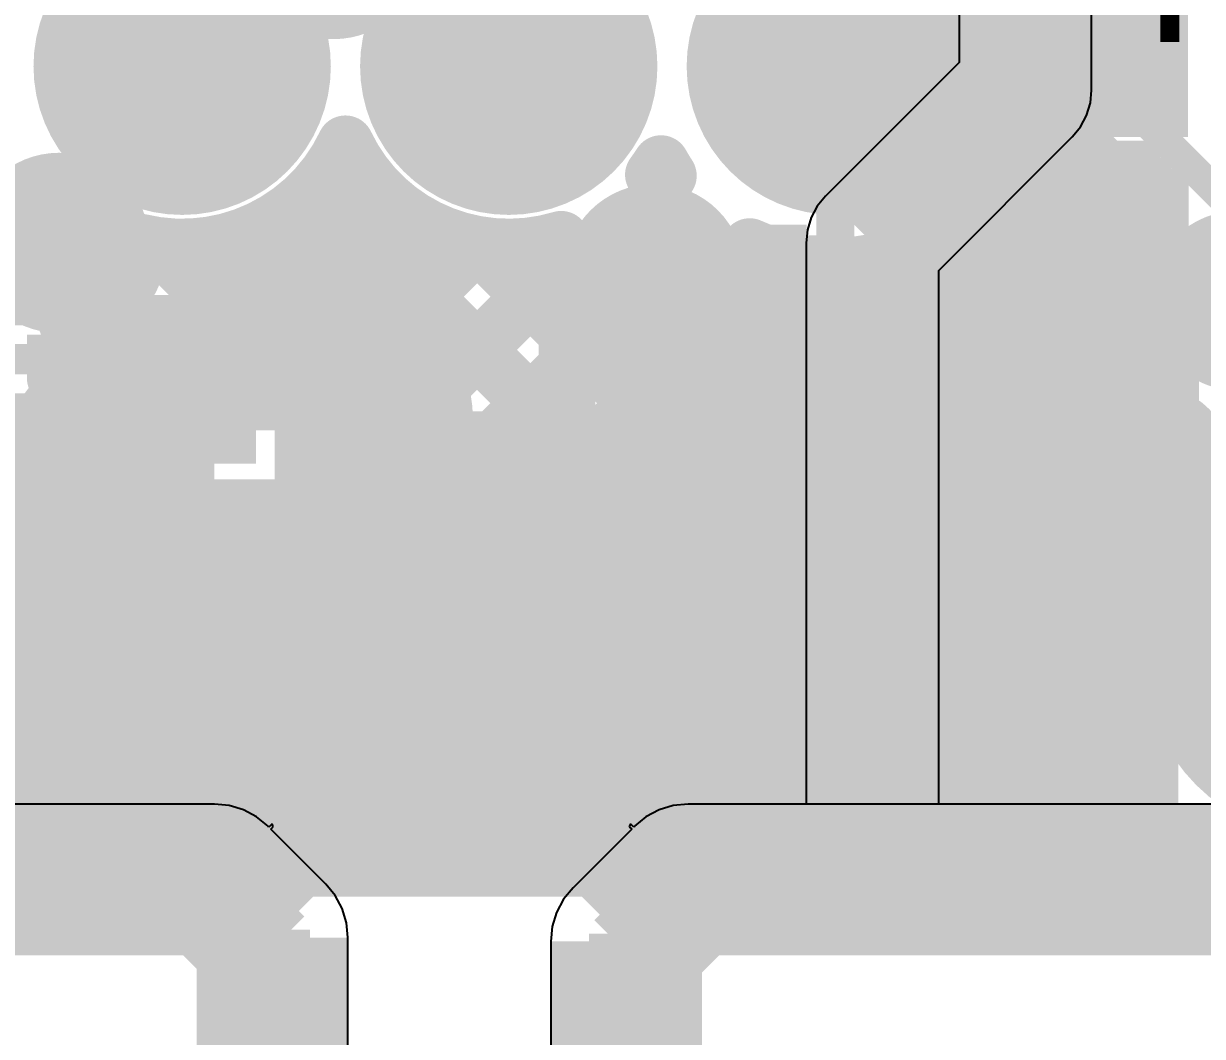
# Model space of a CAD drawing. Header units: millimetres. Extents: x 1.69 to 2.7, y 2.72 to 5.58.
# Drawn here: x 2.1708 to 2.4834, y 3.4948 to 3.7635 of the extents above; entities that cross this region are included whole.
import ezdxf

# ---------------------------------------------------------------- set-up
doc = ezdxf.new("R2010")
doc.units = ezdxf.units.MM
doc.header["$MEASUREMENT"] = 0
for name, color, linetype in [('BottomLayer', 5, 'Continuous'), ('BottomOverlay', 54, 'Continuous'), ('BottomPaste', 16, 'Continuous'), ('BottomSolder', 6, 'Continuous'), ('InternalPlane1', 76, 'Continuous'), ('InternalPlane2', 16, 'Continuous'), ('Mechanical2', 216, 'Continuous'), ('MultiLayer', 9, 'Continuous'), ('PadHoleLayer', 156, 'Continuous'), ('TopLayer', 1, 'Continuous'), ('TopOverlay', 2, 'Continuous'), ('TopPaste', 8, 'Continuous'), ('TopSolder', 216, 'Continuous'), ('ViaHoleLayer', 16, 'Continuous')]:
    doc.layers.add(name, color=color, linetype=linetype)

# ---------------------------------------------------------------- blocks, each defined once
blk = doc.blocks.new('HTP_CON_M411H_B_15')
at = {"layer": 'BottomLayer', "const_width": 0.035433}
for points in [[(-0.0610235, -0.003937, 1), (-0.0255905, -0.003937, 1)], [(0.0255907, -0.003937, 1), (0.0610237, -0.003937, 1)], [(0.1122048, -0.003937, 1), (0.1476378, -0.003937, 1)]]:
    blk.add_lwpolyline(points, format="xyb", close=True, dxfattribs=at)
at = {"layer": 'BottomLayer'}
blk.add_solid([(0.2194882, 0.0265748), (0.1742126, 0.0265748), (0.2194882, -0.0187008), (0.1742126, -0.0187008)], dxfattribs=at)
at = {"layer": 'BottomOverlay', "const_width": 0.005}
blk.add_lwpolyline([(-0.281, -0.0979999), (0.2810001, -0.0979999)], dxfattribs=at)
at = {"layer": 'BottomPaste'}
blk.add_solid([(0.2194882, 0.0265748), (0.1742126, 0.0265748), (0.2194882, -0.0187008), (0.1742126, -0.0187008)], dxfattribs=at)
at = {"layer": 'BottomSolder', "const_width": 0.039433}
for points in [[(-0.0630235, -0.003937, 1), (-0.0235905, -0.003937, 1)], [(0.0235907, -0.003937, 1), (0.0630237, -0.003937, 1)], [(0.1102048, -0.003937, 1), (0.1496378, -0.003937, 1)]]:
    blk.add_lwpolyline(points, format="xyb", close=True, dxfattribs=at)
at = {"layer": 'BottomSolder'}
blk.add_solid([(0.2234882, 0.0305748), (0.1702126, 0.0305748), (0.2234882, -0.0227008), (0.1702126, -0.0227008)], dxfattribs=at)
at = {"layer": 'InternalPlane1', "const_width": 0.0357165}
for points in [[(-0.0611653, -0.003937, 1), (-0.0254487, -0.003937, 1)], [(0.0254489, -0.003937, 1), (0.0611655, -0.003937, 1)], [(0.112063, -0.003937, 1), (0.1477796, -0.003937, 1)]]:
    blk.add_lwpolyline(points, format="xyb", close=True, dxfattribs=at)
at = {"layer": 'InternalPlane2', "const_width": 0.0357165}
for points in [[(-0.0611653, -0.003937, 1), (-0.0254487, -0.003937, 1)], [(0.0254489, -0.003937, 1), (0.0611655, -0.003937, 1)]]:
    blk.add_lwpolyline(points, format="xyb", close=True, dxfattribs=at)
at = {"layer": 'MultiLayer', "const_width": 0.035433}
for points in [[(-0.0610235, -0.003937, 1), (-0.0255905, -0.003937, 1)], [(0.0255907, -0.003937, 1), (0.0610237, -0.003937, 1)], [(0.1122048, -0.003937, 1), (0.1476378, -0.003937, 1)]]:
    blk.add_lwpolyline(points, format="xyb", close=True, dxfattribs=at)
at = {"layer": 'PadHoleLayer', "const_width": 0.0177165}
for points in [[(-0.0521653, -0.003937, 1), (-0.0344487, -0.003937, 1)], [(0.0344489, -0.003937, 1), (0.0521655, -0.003937, 1)], [(0.121063, -0.003937, 1), (0.1387796, -0.003937, 1)]]:
    blk.add_lwpolyline(points, format="xyb", close=True, dxfattribs=at)
at = {"layer": 'TopLayer', "const_width": 0.035433}
for points in [[(-0.0610235, -0.003937, 1), (-0.0255905, -0.003937, 1)], [(0.0255907, -0.003937, 1), (0.0610237, -0.003937, 1)], [(0.1122048, -0.003937, 1), (0.1476378, -0.003937, 1)]]:
    blk.add_lwpolyline(points, format="xyb", close=True, dxfattribs=at)
at = {"layer": 'TopSolder', "const_width": 0.039433}
for points in [[(-0.0630235, -0.003937, 1), (-0.0235905, -0.003937, 1)], [(0.0235907, -0.003937, 1), (0.0630237, -0.003937, 1)], [(0.1102048, -0.003937, 1), (0.1496378, -0.003937, 1)]]:
    blk.add_lwpolyline(points, format="xyb", close=True, dxfattribs=at)
blk = doc.blocks.new('20_P___FPC_74')
at = {"layer": 'TopLayer'}
for points in [[(-0.1801181, -0.0492126), (-0.1801181, 0.0492126), (-0.1938975, -0.0492126), (-0.1938975, 0.0492126)], [(-0.1604331, -0.0492126), (-0.1604331, 0.0492126), (-0.1742125, -0.0492126), (-0.1742125, 0.0492126)], [(-0.1407481, -0.0492126), (-0.1407481, 0.0492126), (-0.1545275, -0.0492126), (-0.1545275, 0.0492126)], [(-0.1210631, -0.0492126), (-0.1210631, 0.0492126), (-0.1348425, -0.0492126), (-0.1348425, 0.0492126)], [(-0.101378, -0.0492126), (-0.101378, 0.0492126), (-0.1151574, -0.0492126), (-0.1151574, 0.0492126)], [(-0.081693, -0.0492126), (-0.081693, 0.0492126), (-0.0954724, -0.0492126), (-0.0954724, 0.0492126)], [(-0.0620079, -0.0492126), (-0.0620079, 0.0492126), (-0.0757873, -0.0492126), (-0.0757873, 0.0492126)], [(-0.0423229, -0.0492126), (-0.0423229, 0.0492126), (-0.0561023, -0.0492126), (-0.0561023, 0.0492126)], [(-0.0226379, -0.0492126), (-0.0226379, 0.0492126), (-0.0364173, -0.0492126), (-0.0364173, 0.0492126)], [(-0.0029528, -0.0492126), (-0.0029528, 0.0492126), (-0.0167322, -0.0492126), (-0.0167322, 0.0492126)], [(0.0167322, -0.0492126), (0.0167322, 0.0492126), (0.0029528, -0.0492126), (0.0029528, 0.0492126)], [(0.0364173, -0.0492126), (0.0364173, 0.0492126), (0.0226379, -0.0492126), (0.0226379, 0.0492126)], [(0.0561023, -0.0492126), (0.0561023, 0.0492126), (0.0423229, -0.0492126), (0.0423229, 0.0492126)], [(0.0757873, -0.0492126), (0.0757873, 0.0492126), (0.0620079, -0.0492126), (0.0620079, 0.0492126)], [(0.0954724, -0.0492126), (0.0954724, 0.0492126), (0.081693, -0.0492126), (0.081693, 0.0492126)], [(0.1151574, -0.0492126), (0.1151574, 0.0492126), (0.101378, -0.0492126), (0.101378, 0.0492126)], [(0.1348425, -0.0492126), (0.1348425, 0.0492126), (0.1210631, -0.0492126), (0.1210631, 0.0492126)], [(0.1545275, -0.0492126), (0.1545275, 0.0492126), (0.1407481, -0.0492126), (0.1407481, 0.0492126)], [(0.1742125, -0.0492126), (0.1742125, 0.0492126), (0.1604331, -0.0492126), (0.1604331, 0.0492126)], [(0.1938975, -0.0492126), (0.1938975, 0.0492126), (0.1801181, -0.0492126), (0.1801181, 0.0492126)]]:
    blk.add_solid(points, dxfattribs=at)
at = {"layer": 'TopOverlay', "const_width": 0.005}
for points in [[(0.1973228, 0.054), (0.1973228, -0.049)], [(0.1973228, 0.054), (0.1973228, -0.055)], [(-0.1973228, 0.052), (-0.1973228, -0.055)], [(0.1973228, -0.055), (-0.1973228, -0.055)]]:
    blk.add_lwpolyline(points, dxfattribs=at)
at = {"layer": 'TopPaste'}
for points in [[(-0.1801181, -0.0492126), (-0.1801181, 0.0492126), (-0.1938975, -0.0492126), (-0.1938975, 0.0492126)], [(-0.1604331, -0.0492126), (-0.1604331, 0.0492126), (-0.1742125, -0.0492126), (-0.1742125, 0.0492126)], [(-0.1407481, -0.0492126), (-0.1407481, 0.0492126), (-0.1545275, -0.0492126), (-0.1545275, 0.0492126)], [(-0.1210631, -0.0492126), (-0.1210631, 0.0492126), (-0.1348425, -0.0492126), (-0.1348425, 0.0492126)], [(-0.101378, -0.0492126), (-0.101378, 0.0492126), (-0.1151574, -0.0492126), (-0.1151574, 0.0492126)], [(-0.081693, -0.0492126), (-0.081693, 0.0492126), (-0.0954724, -0.0492126), (-0.0954724, 0.0492126)], [(-0.0620079, -0.0492126), (-0.0620079, 0.0492126), (-0.0757873, -0.0492126), (-0.0757873, 0.0492126)], [(-0.0423229, -0.0492126), (-0.0423229, 0.0492126), (-0.0561023, -0.0492126), (-0.0561023, 0.0492126)], [(-0.0226379, -0.0492126), (-0.0226379, 0.0492126), (-0.0364173, -0.0492126), (-0.0364173, 0.0492126)], [(-0.0029528, -0.0492126), (-0.0029528, 0.0492126), (-0.0167322, -0.0492126), (-0.0167322, 0.0492126)], [(0.0167322, -0.0492126), (0.0167322, 0.0492126), (0.0029528, -0.0492126), (0.0029528, 0.0492126)], [(0.0364173, -0.0492126), (0.0364173, 0.0492126), (0.0226379, -0.0492126), (0.0226379, 0.0492126)], [(0.0561023, -0.0492126), (0.0561023, 0.0492126), (0.0423229, -0.0492126), (0.0423229, 0.0492126)], [(0.0757873, -0.0492126), (0.0757873, 0.0492126), (0.0620079, -0.0492126), (0.0620079, 0.0492126)], [(0.0954724, -0.0492126), (0.0954724, 0.0492126), (0.081693, -0.0492126), (0.081693, 0.0492126)], [(0.1151574, -0.0492126), (0.1151574, 0.0492126), (0.101378, -0.0492126), (0.101378, 0.0492126)], [(0.1348425, -0.0492126), (0.1348425, 0.0492126), (0.1210631, -0.0492126), (0.1210631, 0.0492126)], [(0.1545275, -0.0492126), (0.1545275, 0.0492126), (0.1407481, -0.0492126), (0.1407481, 0.0492126)], [(0.1742125, -0.0492126), (0.1742125, 0.0492126), (0.1604331, -0.0492126), (0.1604331, 0.0492126)], [(0.1938975, -0.0492126), (0.1938975, 0.0492126), (0.1801181, -0.0492126), (0.1801181, 0.0492126)]]:
    blk.add_solid(points, dxfattribs=at)
at = {"layer": 'TopSolder'}
for points in [[(-0.1761181, -0.0532126), (-0.1761181, 0.0532126), (-0.1978975, -0.0532126), (-0.1978975, 0.0532126)], [(-0.1564331, -0.0532126), (-0.1564331, 0.0532126), (-0.1782125, -0.0532126), (-0.1782125, 0.0532126)], [(-0.1367481, -0.0532126), (-0.1367481, 0.0532126), (-0.1585275, -0.0532126), (-0.1585275, 0.0532126)], [(-0.1170631, -0.0532126), (-0.1170631, 0.0532126), (-0.1388425, -0.0532126), (-0.1388425, 0.0532126)], [(-0.097378, -0.0532126), (-0.097378, 0.0532126), (-0.1191574, -0.0532126), (-0.1191574, 0.0532126)], [(-0.077693, -0.0532126), (-0.077693, 0.0532126), (-0.0994724, -0.0532126), (-0.0994724, 0.0532126)], [(-0.0580079, -0.0532126), (-0.0580079, 0.0532126), (-0.0797873, -0.0532126), (-0.0797873, 0.0532126)], [(-0.0383229, -0.0532126), (-0.0383229, 0.0532126), (-0.0601023, -0.0532126), (-0.0601023, 0.0532126)], [(-0.0186379, -0.0532126), (-0.0186379, 0.0532126), (-0.0404173, -0.0532126), (-0.0404173, 0.0532126)], [(0.0010472, -0.0532126), (0.0010472, 0.0532126), (-0.0207322, -0.0532126), (-0.0207322, 0.0532126)], [(0.0207322, -0.0532126), (0.0207322, 0.0532126), (-0.0010472, -0.0532126), (-0.0010472, 0.0532126)], [(0.0404173, -0.0532126), (0.0404173, 0.0532126), (0.0186379, -0.0532126), (0.0186379, 0.0532126)], [(0.0601023, -0.0532126), (0.0601023, 0.0532126), (0.0383229, -0.0532126), (0.0383229, 0.0532126)], [(0.0797873, -0.0532126), (0.0797873, 0.0532126), (0.0580079, -0.0532126), (0.0580079, 0.0532126)], [(0.0994724, -0.0532126), (0.0994724, 0.0532126), (0.077693, -0.0532126), (0.077693, 0.0532126)], [(0.1191574, -0.0532126), (0.1191574, 0.0532126), (0.097378, -0.0532126), (0.097378, 0.0532126)], [(0.1388425, -0.0532126), (0.1388425, 0.0532126), (0.1170631, -0.0532126), (0.1170631, 0.0532126)], [(0.1585275, -0.0532126), (0.1585275, 0.0532126), (0.1367481, -0.0532126), (0.1367481, 0.0532126)], [(0.1782125, -0.0532126), (0.1782125, 0.0532126), (0.1564331, -0.0532126), (0.1564331, 0.0532126)], [(0.1978975, -0.0532126), (0.1978975, 0.0532126), (0.1761181, -0.0532126), (0.1761181, 0.0532126)]]:
    blk.add_solid(points, dxfattribs=at)
blk = doc.blocks.new('CAP_0201_77')
at = {"layer": 'TopLayer'}
for points in [[(-0.0177165, -0.0059055), (-0.0059055, -0.0059055), (-0.0177165, 0.0059055), (-0.0059055, 0.0059055)], [(0.0059055, -0.0059055), (0.0177165, -0.0059055), (0.0059055, 0.0059055), (0.0177165, 0.0059055)]]:
    blk.add_solid(points, dxfattribs=at)
at = {"layer": 'TopOverlay', "const_width": 0.005}
for points in [[(-0.021, 0.009), (-0.021, -0.009)], [(-0.008, 0.009), (-0.021, 0.009)], [(0.021, 0.009), (0.008, 0.009)], [(0.021, 0.009), (0.021, -0.009)], [(-0.008, -0.009), (-0.021, -0.009)], [(0.021, -0.009), (0.008, -0.009)]]:
    blk.add_lwpolyline(points, dxfattribs=at)
at = {"layer": 'TopPaste'}
for points in [[(-0.0177165, -0.0059055), (-0.0059055, -0.0059055), (-0.0177165, 0.0059055), (-0.0059055, 0.0059055)], [(0.0059055, -0.0059055), (0.0177165, -0.0059055), (0.0059055, 0.0059055), (0.0177165, 0.0059055)]]:
    blk.add_solid(points, dxfattribs=at)
at = {"layer": 'TopSolder'}
for points in [[(-0.0198819, -0.0080709), (-0.0037401, -0.0080709), (-0.0198819, 0.0080709), (-0.0037401, 0.0080709)], [(0.0037401, -0.0080709), (0.0198819, -0.0080709), (0.0037401, 0.0080709), (0.0198819, 0.0080709)]]:
    blk.add_solid(points, dxfattribs=at)
blk = doc.blocks.new('C___0402_78')
at = {"layer": 'TopLayer'}
for points in [[(-0.0095, -0.0125), (-0.0095, 0.0125), (-0.0275, -0.0125), (-0.0275, 0.0125)], [(0.0275, -0.0125), (0.0275, 0.0125), (0.0095, -0.0125), (0.0095, 0.0125)]]:
    blk.add_solid(points, dxfattribs=at)
at = {"layer": 'TopOverlay', "const_width": 0.005}
for points in [[(-0.031, 0.016), (-0.031, -0.016)], [(-0.011, 0.016), (-0.031, 0.016)], [(0.031, 0.016), (0.011, 0.016)], [(0.031, 0.016), (0.031, -0.016)], [(-0.011, -0.016), (-0.031, -0.016)], [(0.031, -0.016), (0.011, -0.016)]]:
    blk.add_lwpolyline(points, dxfattribs=at)
at = {"layer": 'TopPaste'}
for points in [[(-0.0095, -0.0125), (-0.0095, 0.0125), (-0.0275, -0.0125), (-0.0275, 0.0125)], [(0.0275, -0.0125), (0.0275, 0.0125), (0.0095, -0.0125), (0.0095, 0.0125)]]:
    blk.add_solid(points, dxfattribs=at)
at = {"layer": 'TopSolder'}
for points in [[(-0.0071378, -0.0148622), (-0.0071378, 0.0148622), (-0.0298622, -0.0148622), (-0.0298622, 0.0148622)], [(0.0298622, -0.0148622), (0.0298622, 0.0148622), (0.0071378, -0.0148622), (0.0071378, 0.0148622)]]:
    blk.add_solid(points, dxfattribs=at)
blk = doc.blocks.new('C___0402_79')
at = {"layer": 'TopLayer'}
for points in [[(-0.0095, -0.0125), (-0.0095, 0.0125), (-0.0275, -0.0125), (-0.0275, 0.0125)], [(0.0275, -0.0125), (0.0275, 0.0125), (0.0095, -0.0125), (0.0095, 0.0125)]]:
    blk.add_solid(points, dxfattribs=at)
at = {"layer": 'TopOverlay', "const_width": 0.005}
for points in [[(-0.031, -0.016), (-0.031, 0.016)], [(-0.031, 0.016), (-0.011, 0.016)], [(0.011, 0.016), (0.031, 0.016)], [(0.031, -0.016), (0.031, 0.016)], [(-0.031, -0.016), (-0.011, -0.016)], [(0.011, -0.016), (0.031, -0.016)]]:
    blk.add_lwpolyline(points, dxfattribs=at)
at = {"layer": 'TopPaste'}
for points in [[(-0.0095, -0.0125), (-0.0095, 0.0125), (-0.0275, -0.0125), (-0.0275, 0.0125)], [(0.0275, -0.0125), (0.0275, 0.0125), (0.0095, -0.0125), (0.0095, 0.0125)]]:
    blk.add_solid(points, dxfattribs=at)
at = {"layer": 'TopSolder'}
for points in [[(-0.0071378, -0.0148622), (-0.0071378, 0.0148622), (-0.0298622, -0.0148622), (-0.0298622, 0.0148622)], [(0.0298622, -0.0148622), (0.0298622, 0.0148622), (0.0071378, -0.0148622), (0.0071378, 0.0148622)]]:
    blk.add_solid(points, dxfattribs=at)
blk = doc.blocks.new('CAP_0201_80')
at = {"layer": 'TopLayer'}
for points in [[(-0.0177165, -0.0059055), (-0.0059055, -0.0059055), (-0.0177165, 0.0059055), (-0.0059055, 0.0059055)], [(0.0059055, -0.0059055), (0.0177165, -0.0059055), (0.0059055, 0.0059055), (0.0177165, 0.0059055)]]:
    blk.add_solid(points, dxfattribs=at)
at = {"layer": 'TopOverlay', "const_width": 0.005}
for points in [[(-0.021, -0.009), (-0.021, 0.009)], [(-0.021, 0.009), (-0.008, 0.009)], [(0.008, 0.009), (0.021, 0.009)], [(0.021, -0.009), (0.021, 0.009)], [(-0.021, -0.009), (-0.008, -0.009)], [(0.008, -0.009), (0.021, -0.009)]]:
    blk.add_lwpolyline(points, dxfattribs=at)
at = {"layer": 'TopPaste'}
for points in [[(-0.0177165, -0.0059055), (-0.0059055, -0.0059055), (-0.0177165, 0.0059055), (-0.0059055, 0.0059055)], [(0.0059055, -0.0059055), (0.0177165, -0.0059055), (0.0059055, 0.0059055), (0.0177165, 0.0059055)]]:
    blk.add_solid(points, dxfattribs=at)
at = {"layer": 'TopSolder'}
for points in [[(-0.0198819, -0.0080709), (-0.0037401, -0.0080709), (-0.0198819, 0.0080709), (-0.0037401, 0.0080709)], [(0.0037401, -0.0080709), (0.0198819, -0.0080709), (0.0037401, 0.0080709), (0.0198819, 0.0080709)]]:
    blk.add_solid(points, dxfattribs=at)

msp = doc.modelspace()

# ---------------------------------------------------------------- linework, layer by layer
at = {"layer": 'BottomLayer'}
for points, const_width in [([(2.3860527, 3.7067788), (2.3860527, 3.7522118)], 0.01), ([(2.2332212, 3.7040031), (2.2577584, 3.7285403)], 0.015), ([(2.4314245, 3.724948), (2.4722732, 3.724948)], 0.015), ([(2.4358775, 3.7086693), (2.4521562, 3.724948)], 0.015), ([(2.4410232, 3.724948), (2.4721283, 3.6938429)], 0.015), ([(2.4693075, 3.724948), (2.4722732, 3.7219823)], 0.015), ([(2.4722732, 3.6945658), (2.4722732, 3.724948)], 0.015), ([(2.2481589, 3.7198227), (2.3275808, 3.6404008)], 0.015), ([(2.4516878, 3.6961953), (2.4722732, 3.7167807)], 0.015), ([(2.2568729, 3.6993705), (2.2710743, 3.7135719)], 0.015), ([(2.3380212, 3.6970937), (2.3380212, 3.7159519)], 0.01), ([(2.4231921, 3.7144948), (2.4289236, 3.7087633)], 0.015), ([(2.2315918, 3.7081055), (2.2356942, 3.7040031)], 0.015), ([(2.2014623, 3.7040031), (2.2356974, 3.7040031)], 0.015), ([(2.2658894, 3.6801027), (2.2908425, 3.7050558)], 0.015), ([(2.2912894, 3.7049765), (2.3558651, 3.6404008)], 0.015), ([(2.0697692, 3.7053614), (2.1801472, 3.7053614)], 0.008), ([(2.3393247, 3.6404008), (2.4001008, 3.7011769)], 0.015), ([(2.3641324, 3.6934928), (2.3718573, 3.7012177)], 0.015), ([(2.4061573, 3.7032453), (2.4127499, 3.6966527)], 0.015), ([(2.2810038, 3.6669328), (2.3116677, 3.6975967)], 0.015), ([(2.3816573, 3.6994615), (2.4136687, 3.6674501)], 0.015), ([(2.319163, 3.6970937), (2.3380212, 3.6970937)], 0.01), ([(2.3380212, 3.6782355), (2.3380212, 3.6970937)], 0.01), ([(2.3380212, 3.6970937), (2.3568794, 3.6970937)], 0.01), ([(2.3632787, 3.6895558), (2.3987047, 3.6541298)], 0.015), ([(2.4385164, 3.6547396), (2.4718672, 3.6880904)], 0.015), ([(2.4722732, 3.6704004), (2.4722732, 3.6854482)], 0.015), ([(2.0692428, 3.6875031), (2.2385567, 3.6875031)], 0.008), ([(2.2385567, 3.6875031), (2.2423519, 3.6837079)], 0.008), ([(2.367609, 3.6404008), (2.4110913, 3.6838831)], 0.015), ([(2.4532341, 3.6844528), (2.4670235, 3.6706634)], 0.015), ([(2.2827561, 3.6404008), (2.3201106, 3.6777553)], 0.015), ([(2.3506128, 3.6739374), (2.3841494, 3.6404008)], 0.015), ([(2.0638581, 3.6745031), (2.2224229, 3.6745031)], 0.008), ([(2.2224229, 3.6745031), (2.2376276, 3.6592984)], 0.008), ([(2.3110404, 3.6404008), (2.3416221, 3.6709825)], 0.015), ([(2.4411235, 3.6682791), (2.4481343, 3.6612683)], 0.015), ([(2.4683362, 3.6443378), (2.4683362, 3.663196)], 0.01), ([(2.0585592, 3.6614173), (2.1803905, 3.6614173)], 0.008), ([(2.1803905, 3.6614173), (2.1903834, 3.6514244)], 0.008), ([(2.2823276, 3.6573697), (2.2992965, 3.6404008)], 0.015), ([(2.2376276, 3.6592984), (2.2610566, 3.6592984)], 0.008), ([(2.449478, 3.6443378), (2.4683362, 3.6443378)], 0.01), ([(2.2710094, 3.6404008), (2.3983207, 3.6404008)], 0.015), ([(2.4391373, 3.6404008), (2.4422736, 3.6404008)], 0.015)]:
    msp.add_lwpolyline(points, dxfattribs=dict(at, const_width=const_width))
at = {"layer": 'BottomLayer', "const_width": 0.015}
for points in [[(2.2561315, 3.7316673, -0.355502185881995), (2.2015038, 3.7056347)], [(2.313337, 3.7063379, -0.3712808396649684), (2.2561315, 3.7316673)], [(2.3398343, 3.7264093, -0.01877804698608456), (2.3377844, 3.723451)], [(2.3417906, 3.7231811, -0.01783338234593631), (2.3398343, 3.7264093)], [(2.3377844, 3.7234509, -0.03813906461298696), (2.3417906, 3.7231811)], [(2.4314245, 3.724948, -0.3858591712390343), (2.363348, 3.7043954)], [(2.2356974, 3.7040031, -0.5103691719485156), (2.2637102, 3.6837079)], [(2.3643795, 3.6970937, -1.197374252950324), (2.3133371, 3.7063378)], [(2.363348, 3.7043954, -0.07028733448320305), (2.3643795, 3.6970937)], [(2.4722732, 3.6854482, -0.1079665095169429), (2.4722732, 3.6945658)], [(2.2637102, 3.6837079, -0.03747377661914349), (2.2634709, 3.6805199)], [(2.263471, 3.6805198, -0.3814096991413942), (2.2824149, 3.6592984)], [(2.4422736, 3.6404008, -0.5050280540813018), (2.4722732, 3.6704004)], [(2.3983207, 3.6404008, -1.162125611178021), (2.4400873, 3.6466999)], [(2.2824149, 3.6592984, -0.2783850501667461), (2.2710094, 3.6404008)], [(2.4400873, 3.6466999, -0.07498436276775242), (2.4391373, 3.6404008)]]:
    msp.add_lwpolyline(points, format="xyb", dxfattribs=at)
at = {"layer": 'BottomLayer'}
for points, const_width in [([(2.2523815, 3.7316673, 1), (2.2598815, 3.7316673, 1)], 0.0075), ([(2.2523815, 3.7316673, 1), (2.2598815, 3.7316673, 1)], 0.0075), ([(2.3360843, 3.7264093, 1), (2.3435843, 3.7264093, 1)], 0.0075), ([(2.3360843, 3.7264093, 1), (2.3435843, 3.7264093, 1)], 0.0075), ([(2.3340344, 3.723451, 1), (2.3415344, 3.723451, 1)], 0.0075), ([(2.3340344, 3.7234509, 1), (2.3415344, 3.7234509, 1)], 0.0075), ([(2.3380406, 3.7231811, 1), (2.3455406, 3.7231811, 1)], 0.0075), ([(2.3380406, 3.7231811, 1), (2.3455406, 3.7231811, 1)], 0.0075), ([(2.4276745, 3.724948, 1), (2.4351745, 3.724948, 1)], 0.0075), ([(2.453474, 3.6876449, 1), (2.4107574, 3.6876449, 1)], 0.015), ([(2.1757181, 3.7053614, 1), (2.1845763, 3.7053614, 1)], 0.0088582), ([(2.1977538, 3.7056347, 1), (2.2052538, 3.7056347, 1)], 0.0075), ([(2.2319474, 3.7040031, 1), (2.2394474, 3.7040031, 1)], 0.0075), ([(2.309587, 3.7063379, 1), (2.317087, 3.7063379, 1)], 0.0075), ([(2.3095871, 3.7063378, 1), (2.3170871, 3.7063378, 1)], 0.0075), ([(2.359598, 3.7043954, 1), (2.367098, 3.7043954, 1)], 0.0075), ([(2.359598, 3.7043954, 1), (2.367098, 3.7043954, 1)], 0.0075), ([(2.3335921, 3.6970937, 1), (2.3424503, 3.6970937, 1)], 0.0088582), ([(2.3606295, 3.6970937, 1), (2.3681295, 3.6970937, 1)], 0.0075), ([(2.3606295, 3.6970937, 1), (2.3681295, 3.6970937, 1)], 0.0075), ([(2.4685232, 3.6945658, 1), (2.4760232, 3.6945658, 1)], 0.0075), ([(2.4276866, 3.6876449, 1), (2.4365448, 3.6876449, 1)], 0.0088582), ([(2.2379228, 3.6837079, 1), (2.246781, 3.6837079, 1)], 0.0088582), ([(2.4070074, 3.6876449, 1), (2.4145074, 3.6876449, 1)], 0.0075), ([(2.449724, 3.6876449, 1), (2.457224, 3.6876449, 1)], 0.0075), ([(2.4685232, 3.6854482, 1), (2.4760232, 3.6854482, 1)], 0.0075), ([(2.2599602, 3.6837079, 1), (2.2674602, 3.6837079, 1)], 0.0075), ([(2.2599602, 3.6837079, 1), (2.2674602, 3.6837079, 1)], 0.0075), ([(2.2597209, 3.6805199, 1), (2.2672209, 3.6805199, 1)], 0.0075), ([(2.259721, 3.6805198, 1), (2.267221, 3.6805198, 1)], 0.0075), ([(2.4685232, 3.6704004, 1), (2.4760232, 3.6704004, 1)], 0.0075), ([(2.2566275, 3.6592984, 1), (2.2654857, 3.6592984, 1)], 0.0088582), ([(2.2786649, 3.6592984, 1), (2.2861649, 3.6592984, 1)], 0.0075), ([(2.2786649, 3.6592984, 1), (2.2861649, 3.6592984, 1)], 0.0075), ([(2.1859543, 3.6514244, 1), (2.1948125, 3.6514244, 1)], 0.0088582), ([(2.4142999, 3.6466999, 1), (2.4231581, 3.6466999, 1)], 0.0088582), ([(2.4363373, 3.6466999, 1), (2.4438373, 3.6466999, 1)], 0.0075), ([(2.4363373, 3.6466999, 1), (2.4438373, 3.6466999, 1)], 0.0075), ([(2.4639071, 3.6443378, 1), (2.4727653, 3.6443378, 1)], 0.0088582), ([(2.2672594, 3.6404008, 1), (2.2747594, 3.6404008, 1)], 0.0075), ([(2.3945707, 3.6404008, 1), (2.4020707, 3.6404008, 1)], 0.0075), ([(2.4353873, 3.6404008, 1), (2.4428873, 3.6404008, 1)], 0.0075), ([(2.4385236, 3.6404008, 1), (2.4460236, 3.6404008, 1)], 0.0075), ([(2.4956945, 3.5951252, 1), (2.5350645, 3.5951252, 1)], 0.0393701)]:
    msp.add_lwpolyline(points, format="xyb", close=True, dxfattribs=dict(at, const_width=const_width))
at = {"layer": 'BottomSolder', "const_width": 0.0433701}
msp.add_lwpolyline([(2.4936945, 3.5951252, 1), (2.5370645, 3.5951252, 1)], format="xyb", close=True, dxfattribs=at)
at = {"layer": 'InternalPlane1'}
for p, q in [((2.4540311, 3.7459136), (2.4540311, 3.9152029)), ((2.4188617, 3.8118641), (2.4188617, 3.7531964)), ((2.4188617, 3.7531964), (2.3834609, 3.7177957)), ((2.4536932, 3.742482), (2.4540312, 3.7459126)), ((2.4540312, 3.7459126), (2.4540311, 3.7459136)), ((2.4526926, 3.7391833), (2.4536932, 3.742482)), ((2.4510676, 3.7361431), (2.4526926, 3.7391833)), ((2.4134799, 3.6980775), (2.4488801, 3.7334778)), ((2.4488801, 3.7334778), (2.4488807, 3.7334783)), ((2.4488807, 3.7334783), (2.4498664, 3.7346795)), ((2.4498664, 3.7346795), (2.4510676, 3.7361431)), ((2.3834609, 3.7177957), (2.3812741, 3.7151309)), ((2.3812741, 3.7151309), (2.3796491, 3.7120908)), ((2.3796491, 3.7120908), (2.3786484, 3.708792)), ((2.3786484, 3.708792), (2.3783104, 3.7053614)), ((2.3783104, 3.7053614), (2.3783105, 3.7053604)), ((2.3783105, 3.7053604), (2.3783105, 3.5564668)), ((2.4134799, 3.5564668), (2.4134799, 3.6980775)), ((2.2213798, 3.5564668), (2.1633067, 3.5564668)), ((2.2253005, 3.5560806), (2.2213798, 3.5564668)), ((2.2290705, 3.554937), (2.2253005, 3.5560806)), ((2.232545, 3.5530799), (2.2290705, 3.554937)), ((2.3393107, 3.554937), (2.3358362, 3.5530799)), ((2.3430807, 3.5560806), (2.3393107, 3.554937)), ((2.3470014, 3.5564668), (2.3430807, 3.5560806)), ((2.3783105, 3.5564668), (2.3470014, 3.5564668)), ((2.5173208, 3.5564668), (2.4134799, 3.5564668)), ((2.2355904, 3.5505806), (2.232545, 3.5530799)), ((2.3358362, 3.5530799), (2.3327908, 3.5505806)), ((2.2356971, 3.5504506), (2.2355904, 3.5505806)), ((2.2357724, 3.5503888), (2.2356971, 3.5504506)), ((2.2366535, 3.5512699), (2.2357724, 3.5503888)), ((2.2363353, 3.5498259), (2.2370028, 3.5504265)), ((2.2508862, 3.535275), (2.2363353, 3.5498259)), ((2.2370028, 3.5504265), (2.2366535, 3.5512699)), ((2.3320459, 3.5498259), (2.316495, 3.534275)), ((2.3317277, 3.5512699), (2.3313784, 3.5504265)), ((2.3313784, 3.5504265), (2.3320459, 3.5498259)), ((2.3326088, 3.5503888), (2.3317277, 3.5512699)), ((2.3326841, 3.5504506), (2.3326088, 3.5503888)), ((2.3327908, 3.5505806), (2.3326841, 3.5504506)), ((2.2533855, 3.5322296), (2.2508862, 3.535275)), ((2.316495, 3.534275), (2.3139957, 3.5312296)), ((2.2552426, 3.5287551), (2.2533855, 3.5322296)), ((2.3139957, 3.5312296), (2.3121386, 3.5277551)), ((2.2563862, 3.5249851), (2.2552426, 3.5287551)), ((2.3121386, 3.5277551), (2.3109949, 3.5239851)), ((2.2567724, 3.5210644), (2.2563862, 3.5249851)), ((2.3109949, 3.5239851), (2.3106088, 3.5200644)), ((2.2567724, 2.7633888), (2.2567724, 3.5210644)), ((2.3106088, 3.5200644), (2.3106088, 2.7643888))]:
    msp.add_line(p, q, dxfattribs=at)
for points, const_width in [([(2.4364464, 3.7459126), (2.4364464, 3.9152039)], 0.035), ([(2.3958952, 3.7053614), (2.4364464, 3.7459126)], 0.035), ([(2.3958952, 3.5368575), (2.3958952, 3.7053614)], 0.035), ([(1.9926135, 3.53637), (2.2213798, 3.53637)], 0.04), ([(2.2215618, 3.5361782), (2.2366756, 3.5210644)], 0.04), ([(2.3307056, 3.5200644), (2.3468194, 3.5361782)], 0.04), ([(2.3470014, 3.53637), (2.5200133, 3.53637)], 0.04), ([(2.3958952, 3.5368575), (2.4518007, 3.5368575)], 0.035), ([(2.2366756, 2.7571416), (2.2366756, 3.5210644)], 0.04), ([(2.3307056, 2.7581416), (2.3307056, 3.5200644)], 0.04)]:
    msp.add_lwpolyline(points, dxfattribs=dict(at, const_width=const_width))
for points, const_width in [([(2.2410291, 3.7833142, 1), (2.2649345, 3.7833142, 1)], 0.0239055), ([(2.1681945, 3.7053614, 1), (2.1920999, 3.7053614, 1)], 0.0239055), ([(2.3260685, 3.6970937, 1), (2.3499739, 3.6970937, 1)], 0.0239055), ([(2.4811866, 3.690007, 1), (2.505092, 3.690007, 1)], 0.0239055), ([(2.2303992, 3.6837079, 1), (2.2543046, 3.6837079, 1)], 0.0239055), ([(2.2491039, 3.6592984, 1), (2.2730093, 3.6592984, 1)], 0.0239055), ([(2.1784307, 3.6514244, 1), (2.2023361, 3.6514244, 1)], 0.0239055), ([(2.4563835, 3.6443378, 1), (2.4802889, 3.6443378, 1)], 0.0239055), ([(2.4916157, 3.5951252, 1), (2.5391433, 3.5951252, 1)], 0.0475275), ([(2.2113798, 3.53637, 1), (2.2313798, 3.53637, 1)], 0.02), ([(2.2115618, 3.5361782, 1), (2.2315618, 3.5361782, 1)], 0.02), ([(2.3368194, 3.5361782, 1), (2.3568194, 3.5361782, 1)], 0.02), ([(2.3370014, 3.53637, 1), (2.3570014, 3.53637, 1)], 0.02)]:
    msp.add_lwpolyline(points, format="xyb", close=True, dxfattribs=dict(at, const_width=const_width))
at = {"layer": 'InternalPlane1', "const_width": 0.04}
for points in [[(2.2215618, 3.5361782, -0.0131839586643551), (2.2213798, 3.53637)], [(2.3470014, 3.53637, -0.0131839586643551), (2.3468194, 3.5361782)]]:
    msp.add_lwpolyline(points, format="xyb", dxfattribs=at)
at = {"layer": 'InternalPlane2'}
for p, q in [((2.2213798, 3.5564668), (1.9929583, 3.5564668)), ((2.2253005, 3.5560806), (2.2213798, 3.5564668)), ((2.2290705, 3.554937), (2.2253005, 3.5560806)), ((2.232545, 3.5530799), (2.2290705, 3.554937)), ((2.3393107, 3.554937), (2.3358362, 3.5530799)), ((2.3430807, 3.5560806), (2.3393107, 3.554937)), ((2.3470014, 3.5564668), (2.3430807, 3.5560806)), ((2.5173208, 3.5564668), (2.3470014, 3.5564668)), ((2.2355904, 3.5505806), (2.232545, 3.5530799)), ((2.3358362, 3.5530799), (2.3327908, 3.5505806)), ((2.2356971, 3.5504506), (2.2355904, 3.5505806)), ((2.2357724, 3.5503888), (2.2356971, 3.5504506)), ((2.2366535, 3.5512699), (2.2357724, 3.5503888)), ((2.2363353, 3.5498259), (2.2370028, 3.5504265)), ((2.2508862, 3.535275), (2.2363353, 3.5498259)), ((2.2370028, 3.5504265), (2.2366535, 3.5512699)), ((2.3320459, 3.5498259), (2.316495, 3.534275)), ((2.3317277, 3.5512699), (2.3313784, 3.5504265)), ((2.3313784, 3.5504265), (2.3320459, 3.5498259)), ((2.3326088, 3.5503888), (2.3317277, 3.5512699)), ((2.3326841, 3.5504506), (2.3326088, 3.5503888)), ((2.3327908, 3.5505806), (2.3326841, 3.5504506)), ((2.2533855, 3.5322296), (2.2508862, 3.535275)), ((2.316495, 3.534275), (2.3139957, 3.5312296)), ((2.2552426, 3.5287551), (2.2533855, 3.5322296)), ((2.3139957, 3.5312296), (2.3121386, 3.5277551)), ((2.2563862, 3.5249851), (2.2552426, 3.5287551)), ((2.3121386, 3.5277551), (2.3109949, 3.5239851)), ((2.2567724, 3.5210644), (2.2563862, 3.5249851)), ((2.3109949, 3.5239851), (2.3106088, 3.5200644)), ((2.2567724, 2.7633888), (2.2567724, 3.5210644)), ((2.3106088, 3.5200644), (2.3106088, 2.7643888))]:
    msp.add_line(p, q, dxfattribs=at)
for points, const_width in [([(2.1681945, 3.7053614, 1), (2.1920999, 3.7053614, 1)], 0.0239055), ([(2.420163, 3.6876449, 1), (2.4440684, 3.6876449, 1)], 0.0239055), ([(2.4811866, 3.690007, 1), (2.505092, 3.690007, 1)], 0.0239055), ([(2.2303992, 3.6837079, 1), (2.2543046, 3.6837079, 1)], 0.0239055), ([(2.2491039, 3.6592984, 1), (2.2730093, 3.6592984, 1)], 0.0239055), ([(2.1784307, 3.6514244, 1), (2.2023361, 3.6514244, 1)], 0.0239055), ([(2.4067763, 3.6466999, 1), (2.4306817, 3.6466999, 1)], 0.0239055), ([(2.2113798, 3.53637, 1), (2.2313798, 3.53637, 1)], 0.02), ([(2.2115618, 3.5361782, 1), (2.2315618, 3.5361782, 1)], 0.02), ([(2.3368194, 3.5361782, 1), (2.3568194, 3.5361782, 1)], 0.02), ([(2.3370014, 3.53637, 1), (2.3570014, 3.53637, 1)], 0.02)]:
    msp.add_lwpolyline(points, format="xyb", close=True, dxfattribs=dict(at, const_width=const_width))
at = {"layer": 'InternalPlane2', "const_width": 0.04}
for points in [[(1.9926135, 3.53637), (2.2213798, 3.53637)], [(2.2215618, 3.5361782), (2.2366756, 3.5210644)], [(2.3307056, 3.5200644), (2.3468194, 3.5361782)], [(2.3470014, 3.53637), (2.5200133, 3.53637)], [(2.2366756, 2.7571416), (2.2366756, 3.5210644)], [(2.3307056, 2.7581416), (2.3307056, 3.5200644)]]:
    msp.add_lwpolyline(points, dxfattribs=at)
for points in [[(2.2215618, 3.5361782, -0.0131839586643551), (2.2213798, 3.53637)], [(2.3470014, 3.53637, -0.0131839586643551), (2.3468194, 3.5361782)]]:
    msp.add_lwpolyline(points, format="xyb", dxfattribs=at)
at = {"layer": 'Mechanical2', "const_width": 0.01}
for points in [[(2.0367247, 3.541385), (2.5200133, 3.541385)], [(2.2251079, 3.5397243), (2.2416906, 3.5231416)], [(2.3256906, 3.5221416), (2.3432733, 3.5397243)], [(2.2416906, 2.7571416), (2.2416906, 3.5231416)], [(2.3256906, 2.7581416), (2.3256906, 3.5221416)]]:
    msp.add_lwpolyline(points, dxfattribs=at)
at = {"layer": 'MultiLayer'}
for points, const_width in [([(2.1757181, 3.7053614, 1), (2.1845763, 3.7053614, 1)], 0.0088582), ([(2.3335921, 3.6970937, 1), (2.3424503, 3.6970937, 1)], 0.0088582), ([(2.4276866, 3.6876449, 1), (2.4365448, 3.6876449, 1)], 0.0088582), ([(2.2379228, 3.6837079, 1), (2.246781, 3.6837079, 1)], 0.0088582), ([(2.2566275, 3.6592984, 1), (2.2654857, 3.6592984, 1)], 0.0088582), ([(2.1859543, 3.6514244, 1), (2.1948125, 3.6514244, 1)], 0.0088582), ([(2.4142999, 3.6466999, 1), (2.4231581, 3.6466999, 1)], 0.0088582), ([(2.4639071, 3.6443378, 1), (2.4727653, 3.6443378, 1)], 0.0088582), ([(2.4956945, 3.5951252, 1), (2.5350645, 3.5951252, 1)], 0.0393701)]:
    msp.add_lwpolyline(points, format="xyb", close=True, dxfattribs=dict(at, const_width=const_width))
at = {"layer": 'TopLayer'}
for points, const_width in [([(2.4592811, 3.7467), (2.4592811, 3.8049677)], 0.008), ([(2.4427811, 3.7467), (2.4427811, 3.7914057)], 0.015), ([(2.4370468, 3.7664072), (2.4427811, 3.7721415)], 0.015), ([(2.4388919, 3.7553636), (2.4427811, 3.7514744)], 0.015), ([(2.3860527, 3.7522118), (2.4314857, 3.7522118)], 0.01), ([(2.4370876, 3.7381637), (2.4429923, 3.7440684)], 0.015), ([(2.4592811, 3.7467), (2.4981158, 3.7078653)], 0.008), ([(2.4476138, 3.7350327), (2.4628166, 3.7198299)], 0.015), ([(2.4346773, 3.7312939), (2.4449602, 3.721011)], 0.015), ([(2.2310474, 3.7018293), (2.2577584, 3.7285403)], 0.015), ([(2.4482192, 3.721011), (2.4549273, 3.7277191)], 0.015), ([(2.2481589, 3.7198227), (2.3148913, 3.6530903)], 0.015), ([(2.4288128, 3.721011), (2.4540645, 3.721011)], 0.015), ([(2.4540645, 3.7198299), (2.4628166, 3.7198299)], 0.015), ([(2.2568729, 3.6993705), (2.2710743, 3.7135719)], 0.015), ([(2.3380212, 3.6970937), (2.3380212, 3.7159519)], 0.01), ([(2.2315918, 3.7081055), (2.235695, 3.7040023)], 0.015), ([(2.2007816, 3.6998478), (2.2057391, 3.7048053)], 0.015), ([(2.2067475, 3.7046655), (2.2218203, 3.6895927)], 0.015), ([(2.2658894, 3.6801027), (2.2908425, 3.7050558)], 0.015), ([(2.2912894, 3.7049765), (2.3148913, 3.6813746)], 0.015), ([(2.1626314, 3.6878456), (2.1801472, 3.7053614)], 0.008), ([(2.2810038, 3.6669328), (2.3116677, 3.6975967)], 0.015), ([(2.1998087, 3.6705906), (2.2242305, 3.6950124)], 0.015), ([(2.319163, 3.6970937), (2.3380212, 3.6970937)], 0.01), ([(2.3988519, 3.5851014), (2.3988519, 3.6968929)], 0.008), ([(2.1940129, 3.6891158), (2.2248716, 3.6582571)], 0.015), ([(2.1791314, 3.6781976), (2.1856608, 3.684727)], 0.015), ([(2.1791314, 3.681011), (2.1822248, 3.6841044)], 0.015), ([(2.3148913, 3.646814), (2.3148913, 3.6844538)], 0.015), ([(2.1791314, 3.6695784), (2.1791314, 3.681011)], 0.015), ([(2.2413716, 3.6827276), (2.2423519, 3.6837079)], 0.008), ([(2.2413716, 3.5933613), (2.2413716, 3.6827276)], 0.008), ([(2.1791314, 3.675713), (2.1832782, 3.6715662)], 0.015), ([(2.2891693, 3.646814), (2.3148913, 3.672536)], 0.015), ([(2.2248716, 3.646814), (2.2248716, 3.6714353)], 0.015), ([(2.2115767, 3.6540743), (2.2248716, 3.6673692)], 0.015), ([(2.2823276, 3.6573697), (2.2928833, 3.646814)], 0.015), ([(2.2610566, 3.5851014), (2.2610566, 3.6592984)], 0.008), ([(2.1823165, 3.6433575), (2.1903834, 3.6514244)], 0.008), ([(2.2112382, 3.646814), (2.2213913, 3.646814)], 0.015), ([(2.2112382, 3.646814), (2.2213913, 3.646814)], 0.015), ([(2.2810369, 3.646814), (2.3001315, 3.646814)], 0.015), ([(2.2810369, 3.646814), (2.3001315, 3.646814)], 0.015), ([(2.3007219, 3.646814), (2.3148913, 3.646814)], 0.015), ([(2.3007219, 3.646814), (2.3148913, 3.646814)], 0.015), ([(2.418729, 3.6466999), (2.418729, 3.6467008)], 0.008), ([(2.418729, 3.5852935), (2.418729, 3.6466999)], 0.008), ([(2.1823165, 3.5851014), (2.1823165, 3.6433575)], 0.008), ([(2.2413716, 3.5933613), (2.2439267, 3.5959164)], 0.008), ([(2.2405764, 3.5941565), (2.2413716, 3.5933613)], 0.008), ([(2.2413716, 3.5851014), (2.2413716, 3.5933613)], 0.008), ([(2.2597968, 3.5863612), (2.2610566, 3.5851014)], 0.008), ([(2.2610566, 3.5851014), (2.2620369, 3.5860817)], 0.008), ([(2.39747, 3.5864833), (2.3988519, 3.5851014)], 0.008), ([(2.4177968, 3.5858415), (2.4185369, 3.5851014)], 0.008), ([(2.4185369, 3.5851014), (2.418729, 3.5852935)], 0.008)]:
    msp.add_lwpolyline(points, dxfattribs=dict(at, const_width=const_width))
at = {"layer": 'TopLayer', "const_width": 0.015}
for points in [[(2.4178485, 3.7945313, -0.2358439107586332), (2.4389858, 3.7522118)], [(2.4389858, 3.7522118, -0.1589085276057243), (2.4288128, 3.721011)], [(2.4476138, 3.7350327, -0.198912367379658), (2.4427811, 3.7467)], [(2.4476138, 3.7350327, -0.198912367379658), (2.4427811, 3.7467)], [(2.2561315, 3.7316673, -0.355502185881995), (2.2015038, 3.7056347)], [(2.313337, 3.7063379, -0.3712808396649684), (2.2561315, 3.7316673)], [(2.3398343, 3.7264093, -0.01877804698608456), (2.3377844, 3.723451)], [(2.3417906, 3.7231811, -0.01783338234593631), (2.3398343, 3.7264093)], [(2.3377844, 3.7234509, -0.03813906461298696), (2.3417906, 3.7231811)], [(2.2015055, 3.7053614, -0.3859573132457478), (2.1822248, 3.6841044)], [(2.2248716, 3.6714353, -1.364726028524034), (2.2637102, 3.6837079)], [(2.3148913, 3.6844538, -0.217972610302209), (2.3133371, 3.7063378)], [(2.2637102, 3.6837079, -0.03747377661914349), (2.2634709, 3.6805199)], [(2.263471, 3.6805198, -0.3814096991413942), (2.2824149, 3.6592984)], [(2.1791314, 3.6695784, -0.5878167957595749), (2.2117417, 3.6514244)], [(2.2824149, 3.6592984, -0.1573524709437789), (2.2783862, 3.646814)], [(2.2117417, 3.6514244, -0.05444680177844426), (2.2112382, 3.646814)]]:
    msp.add_lwpolyline(points, format="xyb", dxfattribs=at)
at = {"layer": 'TopLayer'}
for points, const_width in [([(2.4352358, 3.7522118, 1), (2.4427358, 3.7522118, 1)], 0.0075), ([(2.4352358, 3.7522118, 1), (2.4427358, 3.7522118, 1)], 0.0075), ([(2.4390311, 3.7467, 1), (2.4465311, 3.7467, 1)], 0.0075), ([(2.4390311, 3.7467, 1), (2.4465311, 3.7467, 1)], 0.0075), ([(2.4438638, 3.7350327, 1), (2.4513638, 3.7350327, 1)], 0.0075), ([(2.4438638, 3.7350327, 1), (2.4513638, 3.7350327, 1)], 0.0075), ([(2.2523815, 3.7316673, 1), (2.2598815, 3.7316673, 1)], 0.0075), ([(2.2523815, 3.7316673, 1), (2.2598815, 3.7316673, 1)], 0.0075), ([(2.3360843, 3.7264093, 1), (2.3435843, 3.7264093, 1)], 0.0075), ([(2.3360843, 3.7264093, 1), (2.3435843, 3.7264093, 1)], 0.0075), ([(2.3340344, 3.723451, 1), (2.3415344, 3.723451, 1)], 0.0075), ([(2.3340344, 3.7234509, 1), (2.3415344, 3.7234509, 1)], 0.0075), ([(2.3380406, 3.7231811, 1), (2.3455406, 3.7231811, 1)], 0.0075), ([(2.3380406, 3.7231811, 1), (2.3455406, 3.7231811, 1)], 0.0075), ([(2.4250628, 3.721011, 1), (2.4325628, 3.721011, 1)], 0.0075), ([(2.1757181, 3.7053614, 1), (2.1845763, 3.7053614, 1)], 0.0088582), ([(2.1977538, 3.7056347, 1), (2.2052538, 3.7056347, 1)], 0.0075), ([(2.1977555, 3.7053614, 1), (2.2052555, 3.7053614, 1)], 0.0075), ([(2.309587, 3.7063379, 1), (2.317087, 3.7063379, 1)], 0.0075), ([(2.3095871, 3.7063378, 1), (2.3170871, 3.7063378, 1)], 0.0075), ([(2.3335921, 3.6970937, 1), (2.3424503, 3.6970937, 1)], 0.0088582), ([(2.4276866, 3.6876449, 1), (2.4365448, 3.6876449, 1)], 0.0088582), ([(2.2379228, 3.6837079, 1), (2.246781, 3.6837079, 1)], 0.0088582), ([(2.1784748, 3.6841044, 1), (2.1859748, 3.6841044, 1)], 0.0075), ([(2.2599602, 3.6837079, 1), (2.2674602, 3.6837079, 1)], 0.0075), ([(2.2599602, 3.6837079, 1), (2.2674602, 3.6837079, 1)], 0.0075), ([(2.3111413, 3.6844538, 1), (2.3186413, 3.6844538, 1)], 0.0075), ([(2.2597209, 3.6805199, 1), (2.2672209, 3.6805199, 1)], 0.0075), ([(2.259721, 3.6805198, 1), (2.267221, 3.6805198, 1)], 0.0075), ([(2.1753814, 3.6695784, 1), (2.1828814, 3.6695784, 1)], 0.0075), ([(2.2211216, 3.6714353, 1), (2.2286216, 3.6714353, 1)], 0.0075), ([(2.2566275, 3.6592984, 1), (2.2654857, 3.6592984, 1)], 0.0088582), ([(2.2786649, 3.6592984, 1), (2.2861649, 3.6592984, 1)], 0.0075), ([(2.2786649, 3.6592984, 1), (2.2861649, 3.6592984, 1)], 0.0075), ([(2.1859543, 3.6514244, 1), (2.1948125, 3.6514244, 1)], 0.0088582), ([(2.2079917, 3.6514244, 1), (2.2154917, 3.6514244, 1)], 0.0075), ([(2.2079917, 3.6514244, 1), (2.2154917, 3.6514244, 1)], 0.0075), ([(2.4142999, 3.6466999, 1), (2.4231581, 3.6466999, 1)], 0.0088582), ([(2.2074882, 3.646814, 1), (2.2149882, 3.646814, 1)], 0.0075), ([(2.2746362, 3.646814, 1), (2.2821362, 3.646814, 1)], 0.0075), ([(2.4639071, 3.6443378, 1), (2.4727653, 3.6443378, 1)], 0.0088582), ([(2.4956945, 3.5951252, 1), (2.5350645, 3.5951252, 1)], 0.0393701)]:
    msp.add_lwpolyline(points, format="xyb", close=True, dxfattribs=dict(at, const_width=const_width))
for points in [[(2.4140054, 3.6431567), (2.4415644, 3.6431567), (2.4140054, 3.7085109), (2.4415644, 3.7085109)], [(2.3273913, 3.6459126), (2.3817219, 3.6459126), (2.3273913, 3.7073298), (2.3817219, 3.7073298)], [(2.4470763, 3.5360701), (2.4769975, 3.5360701), (2.4470763, 3.7073299), (2.4769975, 3.7073299)], [(2.431722, 3.5360701), (2.4596746, 3.5360701), (2.431722, 3.6348889), (2.4596746, 3.6348889)]]:
    msp.add_solid(points, dxfattribs=at)
at = {"layer": 'TopOverlay'}
for points, const_width in [([(2.4640678, 3.6344952, 1), (2.4568566, 3.6344952, 1)], 0.01), ([(2.4543566, 3.6344952, 1), (2.4593566, 3.6344952, 1)], 0.005), ([(2.4615678, 3.6344952, 1), (2.4665678, 3.6344952, 1)], 0.005)]:
    msp.add_lwpolyline(points, format="xyb", close=True, dxfattribs=dict(at, const_width=const_width))
at = {"layer": 'TopSolder', "const_width": 0.0433701}
msp.add_lwpolyline([(2.4936945, 3.5951252, 1), (2.5370645, 3.5951252, 1)], format="xyb", close=True, dxfattribs=at)
at = {"layer": 'ViaHoleLayer', "const_width": 0.0059055}
for points in [[(2.1771945, 3.7053614, 1), (2.1830999, 3.7053614, 1)], [(2.3350685, 3.6970937, 1), (2.3409739, 3.6970937, 1)], [(2.429163, 3.6876449, 1), (2.4350684, 3.6876449, 1)], [(2.2393992, 3.6837079, 1), (2.2453046, 3.6837079, 1)], [(2.2581039, 3.6592984, 1), (2.2640093, 3.6592984, 1)], [(2.1874307, 3.6514244, 1), (2.1933361, 3.6514244, 1)], [(2.4157763, 3.6466999, 1), (2.4216817, 3.6466999, 1)], [(2.4653835, 3.6443378, 1), (2.4712889, 3.6443378, 1)]]:
    msp.add_lwpolyline(points, format="xyb", close=True, dxfattribs=at)

# ---------------------------------------------------------------- block references
for name, p, rotation in [('HTP_CON_M411H_B_15', (2.2561314, 3.7561488), 360), ('CAP_0201_80', (2.4411708, 3.700637), 360), ('CAP_0201_77', (2.3864464, 3.6986685), 180), ('C___0402_78', (2.3789661, 3.6667787), 180), ('C___0402_79', (2.4490448, 3.6671724), 360), ('20_P___FPC_74', (2.2512141, 3.5851014), 180)]:
    msp.add_blockref(name, p, dxfattribs=dict(rotation=rotation))

# ---------------------------------------------------------------- texts
at = {"layer": 'TopOverlay'}
msp.add_text('+VE', height=0.045, rotation=270, dxfattribs=at).set_placement((2.4722732, 3.8715031))

doc.saveas('drawing.dxf')
